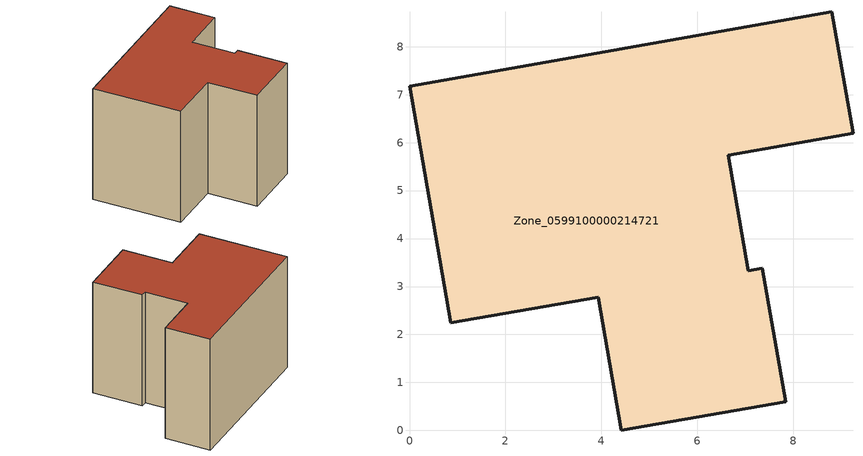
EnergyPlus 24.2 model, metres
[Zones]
Zone_0599100000214721
 floor ground (C_G): 7.07,3.33 7.36,3.38 7.85,0.6 4.42,0 3.94,2.78 0.86,2.24 0,7.17 8.8,8.73 9.25,6.19 6.64,5.74 z0
 wall outside (C_F): 9.25,6.19 8.8,8.73 0,7.17 0.86,2.24 3.94,2.78 4.42,0 7.85,0.6 7.36,3.38 7.07,3.33 6.64,5.74 9.25,6.19 z0:6.65
 roof outside (C_R): 8.8,8.73 0,7.17 0.86,2.24 3.94,2.78 4.42,0 7.85,0.6 7.36,3.38 7.07,3.33 6.64,5.74 9.25,6.19 z6.65
[BUILDING]
Pand.0599100000214721: North Axis=0; Terrain=City; Loads Convergence Tolerance Value=0.04; Temperature Convergence Tolerance Value=0.4; Solar Distribution=FullExterior; Maximum Number of Warmup Days=25; Minimum Number of Warmup Days=1
[Site:Location]
Rotterdam.The.Hague.AP_ZH_NLD Design_Conditions: Latitude=51.96; Longitude=4.45; Time Zone=1; Elevation=-4.5
[SITE:GROUNDTEMPERATURE:BUILDINGSURFACE]
18, 18, 18, 18, 18, 18, 18, 18, 18, 18, 18, 18
[MATERIAL] Thermal Absorptance=0.9; Solar Absorptance=0.7; Visible Absorptance=0.7
Name | Roughness | Thickness | Conductivity | Density | Specific Heat
G.TC.1946 | MediumSmooth | 0.15 | 1 | 540 | 1210
F.TC.1946 | Rough | 0.3 | 0.857143 | 1920 | 840
R.TC.1946 | MediumRough | 0.2 | 0.909091 | 1500 | 1000
[CONSTRUCTION]
C_G: G.TC.1946
C_F: F.TC.1946
C_R: R.TC.1946
[ZONE]
Zone_0599100000214721: Type=1; Multiplier=1; Ceiling Height=Autocalculate; Volume=Autocalculate; Floor Area=autocalculate; Part of Total Floor Area=Yes
[ZONEINFILTRATION:DESIGNFLOWRATE]
Infil_Zone_0599100000214721: Zone or ZoneList or Space or SpaceList=Zone_0599100000214721; Schedule=AlwaysOn; Design Flow Rate Calculation Method=Flow/Area; Flow Rate per Floor Area=0.003; Constant Term Coefficient=1; Temperature Term Coefficient=0; Velocity Term Coefficient=0; Velocity Squared Term Coefficient=0
[HVACTEMPLATE:ZONE:IDEALLOADSAIRSYSTEM]
Zone_0599100000214721: Maximum Heating Supply Air Temperature=50; Minimum Cooling Supply Air Temperature=13; Maximum Heating Supply Air Humidity Ratio=0.0156; Minimum Cooling Supply Air Humidity Ratio=0.0077; Heating Limit=NoLimit; Cooling Limit=NoLimit; Dehumidification Control Type=ConstantSensibleHeatRatio; Cooling Sensible Heat Ratio=0.7; Dehumidification Setpoint=60; Humidification Control Type=None; Humidification Setpoint=30; Outdoor Air Method=None; Outdoor Air Flow Rate per Person=0.00944; Outdoor Air Flow Rate per Zone Floor Area=0; Outdoor Air Flow Rate per Zone=0; Demand Controlled Ventilation Type=None; Outdoor Air Economizer Type=NoEconomizer; Heat Recovery Type=None; Sensible Heat Recovery Effectiveness=0.7; Latent Heat Recovery Effectiveness=0.65
[ZONECONTROL:THERMOSTAT]
ThermostatControl_Zone_0599100000214721: Zone or ZoneList=Zone_0599100000214721; Control Type Schedule=DualSetpointControlType; Control 1=Thermostat_Zone_0599100000214721; Temperature Difference Between Cutout And Setpoint=0
[THERMOSTATSETPOINT:DUALSETPOINT]
Thermostat_Zone_0599100000214721: Heating Setpoint Temperature Schedule=HeatingSetpoint_Zone_0599100000214721; Cooling Setpoint Temperature Schedule=CoolingSetpoint_Zone_0599100000214721
[SCHEDULE:COMPACT]
HeatingSetpoint_Zone_0599100000214721: Through: 12/31, For: AllDays, Until: 24:00, 21
CoolingSetpoint_Zone_0599100000214721: Through: 12/31, For: AllDays, Until: 24:00, 24
DualSetpointControlType: Through: 12/31, For: AllDays, Until: 24:00, 4
AlwaysOn: Through: 12/31, For: AllDays, Until: 24:00, 1
